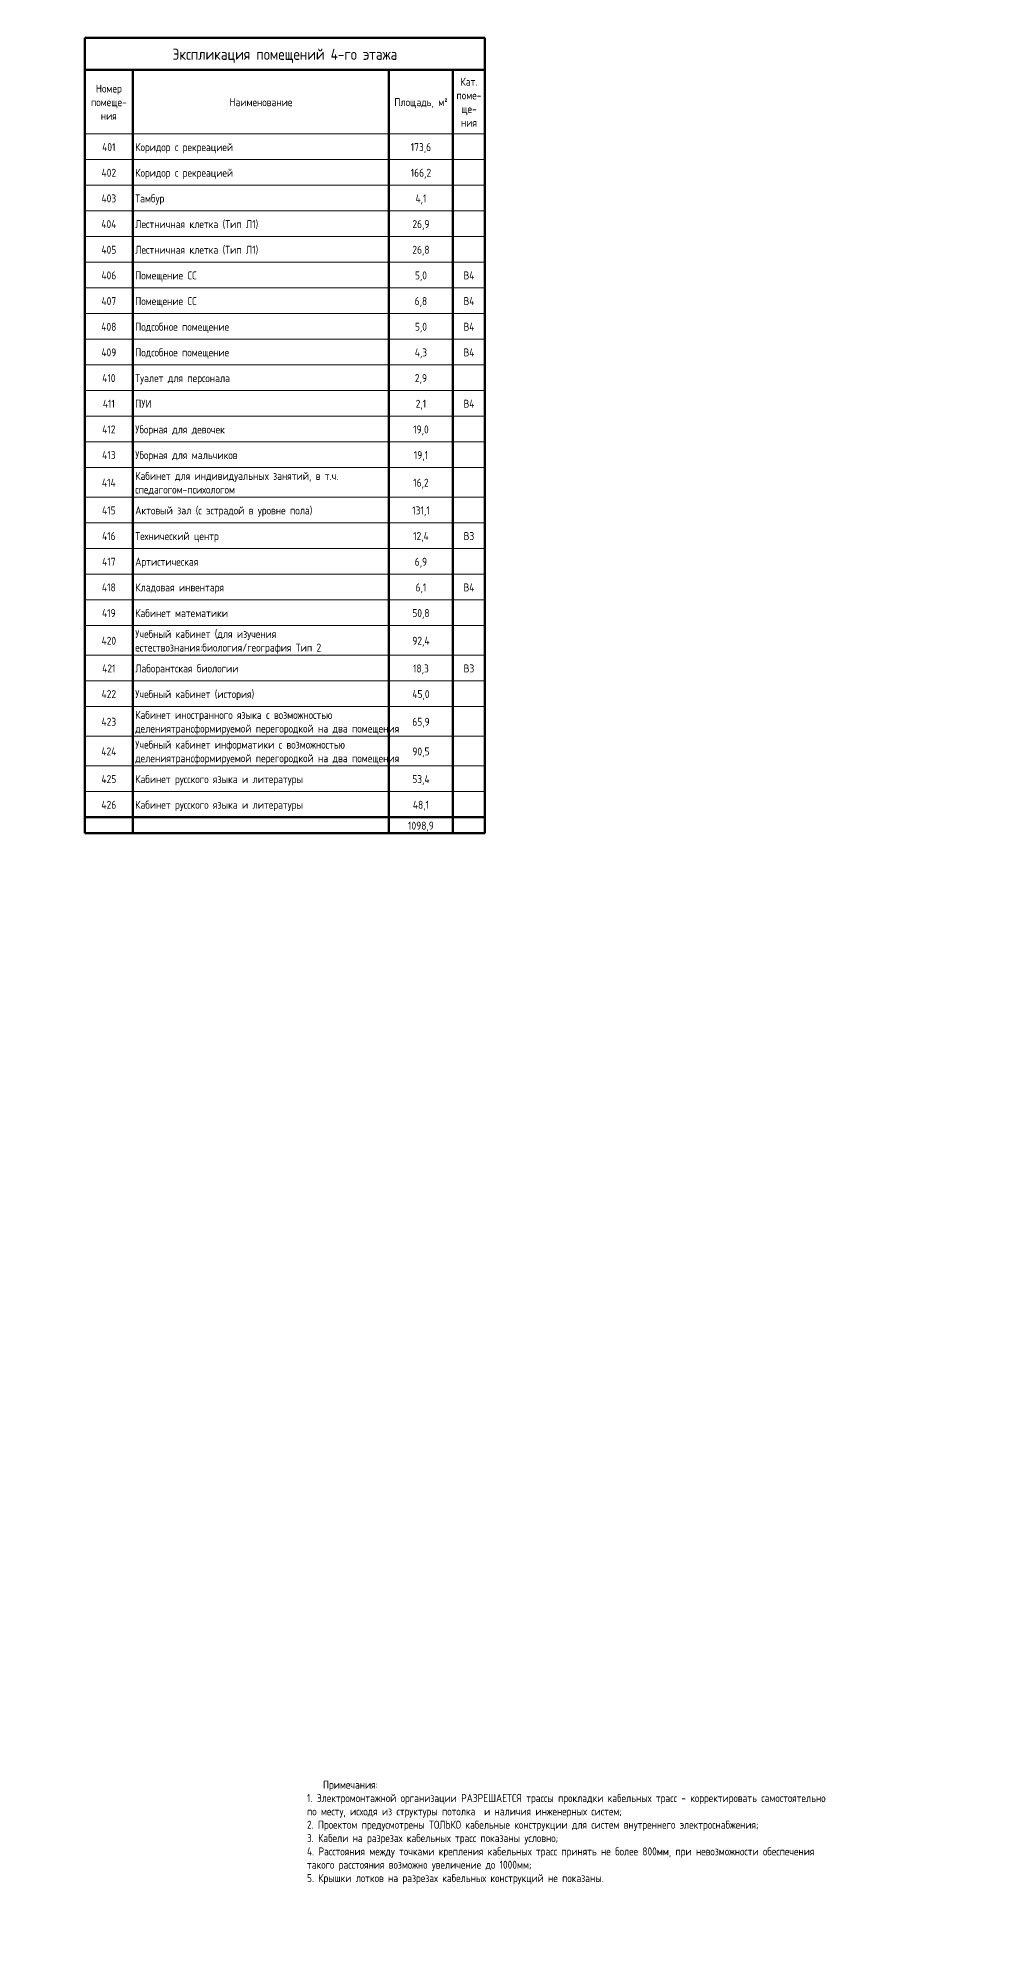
# Model space of a CAD drawing. Header units: millimetres. Extents: x -42533 to 645315, y 3457 to 82611.
# Drawn here: x 478444 to 508294, y 10479 to 69418 of the extents above; entities that cross this region are included whole.
import ezdxf
from ezdxf import colors
from ezdxf.entities.mleader import LeaderData, LeaderLine
from ezdxf.math import Vec2, Vec3

# ---------------------------------------------------------------- set-up
doc = ezdxf.new("R2010")
doc.units = ezdxf.units.MM
doc.layers.add('Графика', color=7, linetype='Continuous', lineweight=20)
doc.layers.add('ЭМ_кабеленесущие конструкции', color=7, linetype='Continuous', lineweight=15)
doc.layers.add('Линии', color=7, linetype='Continuous', lineweight=9, true_color=0x00a600)
doc.styles.add('GOST Common_10', font='GOST_Common.ttf', dxfattribs={"width": 0.9, "height": 3.5})
doc.styles.add('GOST Common_11', font='GOST_Common.ttf', dxfattribs={"width": 0.9, "height": 2.5})
doc.styles.add('ISOCPEUR', font='isocpeur.ttf', dxfattribs={"width": 0.85, "height": 275})

# ---------------------------------------------------------------- blocks, each defined once
blk = doc.blocks.new('_Dot')
at = {"color": 0, "linetype": 'ByBlock', "lineweight": -2}
blk.add_line((-0.5, 0), (-1, 0), dxfattribs=at)
at = {"color": 0, "linetype": 'ByBlock', "const_width": 0.5}
blk.add_lwpolyline([(-0.25, 0, 1), (0.25, 0, 1)], format="xyb", close=True, dxfattribs=at)

msp = doc.modelspace()

# ---------------------------------------------------------------- linework, layer by layer
at = {"layer": 'Линии', "color": 7, "lineweight": 50}
for p, q in [((479914.8, 69418.2), (479914.8, 68418.2)), ((492415.7, 69418.2), (479914.8, 69418.2)), ((492415.7, 68418.2), (492415.7, 69418.2)), ((479914.8, 68418.2), (479914.8, 44562.7)), ((479914.8, 68418.2), (492415.7, 68418.2)), ((481414.8, 68418.2), (481414.8, 66413.6)), ((489414.8, 68418.2), (489414.8, 66413.6)), ((491414.8, 68418.2), (491414.8, 66413.6)), ((492414.8, 68418.2), (492414.8, 66413.6)), ((492415.7, 68418.2), (492415.7, 44562.7)), ((481414.8, 66413.6), (481414.8, 65611.7)), ((489414.8, 66413.6), (489414.8, 65611.7)), ((491414.8, 66413.6), (491414.8, 65611.7)), ((492414.8, 66413.6), (492414.8, 65611.7)), ((481414.8, 65611.7), (481414.8, 64809.9)), ((489414.8, 65611.7), (489414.8, 64809.9)), ((491414.8, 65611.7), (491414.8, 64809.9)), ((492414.8, 65611.7), (492414.8, 64809.9)), ((481414.8, 64809.9), (481414.8, 64008)), ((489414.8, 64809.9), (489414.8, 64008)), ((491414.8, 64809.9), (491414.8, 64008)), ((492414.8, 64809.9), (492414.8, 64008)), ((481414.8, 64008), (481414.8, 63206.2)), ((489414.8, 64008), (489414.8, 63206.2)), ((491414.8, 64008), (491414.8, 63206.2)), ((492414.8, 64008), (492414.8, 63206.2)), ((481414.8, 63206.2), (481414.8, 62404.3)), ((489414.8, 63206.2), (489414.8, 62404.3)), ((491414.8, 63206.2), (491414.8, 62404.3)), ((492414.8, 63206.2), (492414.8, 62404.3)), ((481414.8, 62404.3), (481414.8, 61602.5)), ((489414.8, 62404.3), (489414.8, 61602.5)), ((491414.8, 62404.3), (491414.8, 61602.5)), ((492414.8, 62404.3), (492414.8, 61602.5)), ((481414.8, 61602.5), (481414.8, 60800.7)), ((489414.8, 61602.5), (489414.8, 60800.7)), ((491414.8, 61602.5), (491414.8, 60800.7)), ((492414.8, 61602.5), (492414.8, 60800.7)), ((481414.8, 60800.7), (481414.8, 59998.8)), ((489414.8, 60800.7), (489414.8, 59998.8)), ((491414.8, 60800.7), (491414.8, 59998.8)), ((492414.8, 60800.7), (492414.8, 59998.8)), ((481414.8, 59998.8), (481414.8, 59197)), ((489414.8, 59998.8), (489414.8, 59197)), ((491414.8, 59998.8), (491414.8, 59197)), ((492414.8, 59998.8), (492414.8, 59197)), ((481414.8, 59197), (481414.8, 58395.1)), ((489414.8, 59197), (489414.8, 58395.1)), ((491414.8, 59197), (491414.8, 58395.1)), ((492414.8, 59197), (492414.8, 58395.1)), ((481414.8, 58395.1), (481414.8, 57593.3)), ((489414.8, 58395.1), (489414.8, 57593.3)), ((491414.8, 58395.1), (491414.8, 57593.3)), ((492414.8, 58395.1), (492414.8, 57593.3)), ((481414.8, 57593.3), (481414.8, 56791.5)), ((489414.8, 57593.3), (489414.8, 56791.5)), ((491414.8, 57593.3), (491414.8, 56791.5)), ((492414.8, 57593.3), (492414.8, 56791.5)), ((481414.8, 56791.5), (481414.8, 55989.6)), ((489414.8, 56791.5), (489414.8, 55989.6)), ((491414.8, 56791.5), (491414.8, 55989.6)), ((492414.8, 56791.5), (492414.8, 55989.6)), ((481414.8, 55989.6), (481414.8, 55062.3)), ((489414.8, 55989.6), (489414.8, 55062.3)), ((491414.8, 55989.6), (491414.8, 55062.3)), ((492414.8, 55989.6), (492414.8, 55062.3)), ((481414.8, 55062.3), (481414.8, 54260.5)), ((489414.8, 55062.3), (489414.8, 54260.5)), ((491414.8, 55062.3), (491414.8, 54260.5)), ((492414.8, 55062.3), (492414.8, 54260.5)), ((481414.8, 54260.5), (481414.8, 53458.6)), ((489414.8, 54260.5), (489414.8, 53458.6)), ((491414.8, 54260.5), (491414.8, 53458.6)), ((492414.8, 54260.5), (492414.8, 53458.6)), ((481414.8, 53458.6), (481414.8, 52656.8)), ((489414.8, 53458.6), (489414.8, 52656.8)), ((491414.8, 53458.6), (491414.8, 52656.8)), ((492414.8, 53458.6), (492414.8, 52656.8)), ((481414.8, 52656.8), (481414.8, 51855)), ((489414.8, 52656.8), (489414.8, 51855)), ((491414.8, 52656.8), (491414.8, 51855)), ((492414.8, 52656.8), (492414.8, 51855)), ((481414.8, 51855), (481414.8, 51053.1)), ((489414.8, 51855), (489414.8, 51053.1)), ((491414.8, 51855), (491414.8, 51053.1)), ((492414.8, 51855), (492414.8, 51053.1)), ((481414.8, 51053.1), (481414.8, 50125.8)), ((489414.8, 51053.1), (489414.8, 50125.8)), ((491414.8, 51053.1), (491414.8, 50125.8)), ((492414.8, 51053.1), (492414.8, 50125.8)), ((481414.8, 50125.8), (481414.8, 49324)), ((489414.8, 50125.8), (489414.8, 49324)), ((491414.8, 50125.8), (491414.8, 49324)), ((492414.8, 50125.8), (492414.8, 49324)), ((481414.8, 49324), (481414.8, 48522.1)), ((489414.8, 49324), (489414.8, 48522.1)), ((491414.8, 49324), (491414.8, 48522.1)), ((492414.8, 49324), (492414.8, 48522.1)), ((481414.8, 48522.1), (481414.8, 47594.8)), ((489414.8, 48522.1), (489414.8, 47594.8)), ((491414.8, 48522.1), (491414.8, 47594.8)), ((492414.8, 48522.1), (492414.8, 47594.8)), ((481414.8, 47594.8), (481414.8, 46667.5)), ((489414.8, 47594.8), (489414.8, 46667.5)), ((491414.8, 47594.8), (491414.8, 46667.5)), ((492414.8, 47594.8), (492414.8, 46667.5)), ((481414.8, 46667.5), (481414.8, 45865.7)), ((489414.8, 46667.5), (489414.8, 45865.7)), ((491414.8, 46667.5), (491414.8, 45865.7)), ((492414.8, 46667.5), (492414.8, 45865.7)), ((481414.8, 45865.7), (481414.8, 45063.9)), ((489414.8, 45865.7), (489414.8, 45063.9)), ((491414.8, 45865.7), (491414.8, 45063.9)), ((492414.8, 45865.7), (492414.8, 45063.9)), ((481414.8, 45063.9), (479914.8, 45063.9)), ((489414.8, 45063.9), (481414.8, 45063.9)), ((481414.8, 45063.9), (481414.8, 44562.7)), ((491414.8, 45063.9), (489414.8, 45063.9)), ((489414.8, 45063.9), (489414.8, 44562.7)), ((492414.8, 45063.9), (491414.8, 45063.9)), ((491414.8, 45063.9), (491414.8, 44562.7)), ((492414.8, 45063.9), (492414.8, 44562.7)), ((492415.7, 44562.7), (479914.8, 44562.7))]:
    msp.add_line(p, q, dxfattribs=at)
at = {"layer": 'Линии', "color": 7, "lineweight": 20}
for p, q in [((481414.8, 66413.6), (479914.8, 66413.6)), ((489414.8, 66413.6), (481414.8, 66413.6)), ((491414.8, 66413.6), (489414.8, 66413.6)), ((492414.8, 66413.6), (491414.8, 66413.6)), ((481414.8, 65611.7), (479914.8, 65611.7)), ((489414.8, 65611.7), (481414.8, 65611.7)), ((491414.8, 65611.7), (489414.8, 65611.7)), ((492414.8, 65611.7), (491414.8, 65611.7)), ((481414.8, 64809.9), (479914.8, 64809.9)), ((489414.8, 64809.9), (481414.8, 64809.9)), ((491414.8, 64809.9), (489414.8, 64809.9)), ((492414.8, 64809.9), (491414.8, 64809.9)), ((481414.8, 64008), (479914.8, 64008)), ((489414.8, 64008), (481414.8, 64008)), ((491414.8, 64008), (489414.8, 64008)), ((492414.8, 64008), (491414.8, 64008)), ((481414.8, 63206.2), (479914.8, 63206.2)), ((489414.8, 63206.2), (481414.8, 63206.2)), ((491414.8, 63206.2), (489414.8, 63206.2)), ((492414.8, 63206.2), (491414.8, 63206.2)), ((481414.8, 62404.3), (479914.8, 62404.3)), ((489414.8, 62404.3), (481414.8, 62404.3)), ((491414.8, 62404.3), (489414.8, 62404.3)), ((492414.8, 62404.3), (491414.8, 62404.3)), ((481414.8, 61602.5), (479914.8, 61602.5)), ((489414.8, 61602.5), (481414.8, 61602.5)), ((491414.8, 61602.5), (489414.8, 61602.5)), ((492414.8, 61602.5), (491414.8, 61602.5)), ((481414.8, 60800.7), (479914.8, 60800.7)), ((489414.8, 60800.7), (481414.8, 60800.7)), ((491414.8, 60800.7), (489414.8, 60800.7)), ((492414.8, 60800.7), (491414.8, 60800.7)), ((481414.8, 59998.8), (479914.8, 59998.8)), ((489414.8, 59998.8), (481414.8, 59998.8)), ((491414.8, 59998.8), (489414.8, 59998.8)), ((492414.8, 59998.8), (491414.8, 59998.8)), ((481414.8, 59197), (479914.8, 59197)), ((489414.8, 59197), (481414.8, 59197)), ((491414.8, 59197), (489414.8, 59197)), ((492414.8, 59197), (491414.8, 59197)), ((481414.8, 58395.1), (479914.8, 58395.1)), ((489414.8, 58395.1), (481414.8, 58395.1)), ((491414.8, 58395.1), (489414.8, 58395.1)), ((492414.8, 58395.1), (491414.8, 58395.1)), ((481414.8, 57593.3), (479914.8, 57593.3)), ((489414.8, 57593.3), (481414.8, 57593.3)), ((491414.8, 57593.3), (489414.8, 57593.3)), ((492414.8, 57593.3), (491414.8, 57593.3)), ((481414.8, 56791.5), (479914.8, 56791.5)), ((489414.8, 56791.5), (481414.8, 56791.5)), ((491414.8, 56791.5), (489414.8, 56791.5)), ((492414.8, 56791.5), (491414.8, 56791.5)), ((481414.8, 55989.6), (479914.8, 55989.6)), ((489414.8, 55989.6), (481414.8, 55989.6)), ((491414.8, 55989.6), (489414.8, 55989.6)), ((492414.8, 55989.6), (491414.8, 55989.6)), ((481414.8, 55062.3), (479914.8, 55062.3)), ((489414.8, 55062.3), (481414.8, 55062.3)), ((491414.8, 55062.3), (489414.8, 55062.3)), ((492414.8, 55062.3), (491414.8, 55062.3)), ((481414.8, 54260.5), (479914.8, 54260.5)), ((489414.8, 54260.5), (481414.8, 54260.5)), ((491414.8, 54260.5), (489414.8, 54260.5)), ((492414.8, 54260.5), (491414.8, 54260.5)), ((481414.8, 53458.6), (479914.8, 53458.6)), ((489414.8, 53458.6), (481414.8, 53458.6)), ((491414.8, 53458.6), (489414.8, 53458.6)), ((492414.8, 53458.6), (491414.8, 53458.6)), ((481414.8, 52656.8), (479914.8, 52656.8)), ((489414.8, 52656.8), (481414.8, 52656.8)), ((491414.8, 52656.8), (489414.8, 52656.8)), ((492414.8, 52656.8), (491414.8, 52656.8)), ((481414.8, 51855), (479914.8, 51855)), ((489414.8, 51855), (481414.8, 51855)), ((491414.8, 51855), (489414.8, 51855)), ((492414.8, 51855), (491414.8, 51855)), ((481414.8, 51053.1), (479914.8, 51053.1)), ((489414.8, 51053.1), (481414.8, 51053.1)), ((491414.8, 51053.1), (489414.8, 51053.1)), ((492414.8, 51053.1), (491414.8, 51053.1)), ((481414.8, 50125.8), (479914.8, 50125.8)), ((489414.8, 50125.8), (481414.8, 50125.8)), ((491414.8, 50125.8), (489414.8, 50125.8)), ((492414.8, 50125.8), (491414.8, 50125.8)), ((481414.8, 49324), (479914.8, 49324)), ((489414.8, 49324), (481414.8, 49324)), ((491414.8, 49324), (489414.8, 49324)), ((492414.8, 49324), (491414.8, 49324)), ((481414.8, 48522.1), (479914.8, 48522.1)), ((489414.8, 48522.1), (481414.8, 48522.1)), ((491414.8, 48522.1), (489414.8, 48522.1)), ((492414.8, 48522.1), (491414.8, 48522.1)), ((481414.8, 47594.8), (479914.8, 47594.8)), ((489414.8, 47594.8), (481414.8, 47594.8)), ((491414.8, 47594.8), (489414.8, 47594.8)), ((492414.8, 47594.8), (491414.8, 47594.8)), ((481414.8, 46667.5), (479914.8, 46667.5)), ((489414.8, 46667.5), (481414.8, 46667.5)), ((491414.8, 46667.5), (489414.8, 46667.5)), ((492414.8, 46667.5), (491414.8, 46667.5)), ((481414.8, 45865.7), (479914.8, 45865.7)), ((489414.8, 45865.7), (481414.8, 45865.7)), ((491414.8, 45865.7), (489414.8, 45865.7)), ((492414.8, 45865.7), (491414.8, 45865.7))]:
    msp.add_line(p, q, dxfattribs=at)

# ---------------------------------------------------------------- texts
at = {"transparency": 33554687, "insert": (494947.8, 13346.2), "char_height": 250, "width": 16185.496, "attachment_point": 5, "style": 'ISOCPEUR'}
msp.add_mtext('\\pxi2,ql;Примечания:\\P\\pi0;1. Электромонтажной организации РАЗРЕШАЕТСЯ трассы прокладки кабельных трасс - корректировать самостоятельно по месту, исходя из структуры потолка  и наличия инженерных систем;\\P{\\C7;2. Проектом предусмотрены ТОЛЬКО кабельные конструкции для систем внутреннего электроснабжения;\\P}3. Кабели на разрезах кабельных трасс показаны условно;\\P4. Расстояния между точками крепления кабельных трасс принять не более 800мм, при невозможности обеспечения такого расстояния возможно увеличение до 1000мм; \\P5. Крышки лотков на разрезах кабельных конструкций не показаны.', dxfattribs=at)
at = {"layer": 'Графика', "line_spacing_factor": 1.022761}
for s, insert, char_height, width, attachment_point, style in [('Экспликация помещений 4-го этажа', (486165.2, 69077.2), 350, 8485.125, 2, 'GOST Common_10'), ('Номер помеще- ния', (480664.8, 67955.6), 250, 1418.025, 2, 'GOST Common_11'), ('Кат. поме- ще- ния', (491914.8, 68168.7), 250, 962.447, 2, 'GOST Common_11'), ('Наименование', (485414.8, 67529.5), 250, 2353.318, 2, 'GOST Common_11'), ('Площадь, м\\fGOST Common|b0|i0|c238|p34|;\\W.9;²', (490414.8, 67529.5), 250, 2009.372, 2, 'GOST Common_11'), ('401', (480664.8, 66126.3), 250, 537.039, 2, 'GOST Common_11'), ('Коридор с рекреацией', (481489.8, 66126.3), 250, 3611.439, 1, 'GOST Common_11'), ('173,6', (490414.8, 66126.3), 250, 790.474, 2, 'GOST Common_11'), ('402', (480664.8, 65324.4), 250, 588.33, 2, 'GOST Common_11'), ('Коридор с рекреацией', (481489.8, 65324.4), 250, 3611.439, 1, 'GOST Common_11'), ('166,2', (490414.8, 65324.4), 250, 790.474, 2, 'GOST Common_11'), ('403', (480664.8, 64522.6), 250, 588.33, 2, 'GOST Common_11'), ('Тамбур', (481489.8, 64522.6), 250, 1203.813, 1, 'GOST Common_11'), ('4,1', (490414.8, 64522.6), 250, 443.51, 2, 'GOST Common_11'), ('404', (480664.8, 63720.7), 250, 615.483, 2, 'GOST Common_11'), ('Лестничная клетка (Тип Л1)', (481489.8, 63720.7), 250, 4595.005, 1, 'GOST Common_11'), ('26,9', (490414.8, 63720.7), 250, 654.705, 2, 'GOST Common_11'), ('405', (480664.8, 62918.9), 250, 588.33, 2, 'GOST Common_11'), ('Лестничная клетка (Тип Л1)', (481489.8, 62918.9), 250, 4595.005, 1, 'GOST Common_11'), ('26,8', (490414.8, 62918.9), 250, 654.705, 2, 'GOST Common_11'), ('406', (480664.8, 62117.1), 250, 588.33, 2, 'GOST Common_11'), ('Помещение СС', (481489.8, 62117.1), 250, 2286.943, 1, 'GOST Common_11'), ('5,0', (490414.8, 62117.1), 250, 467.647, 2, 'GOST Common_11'), ('В4', (491914.8, 62117.1), 250, 428.425, 2, 'GOST Common_11'), ('407', (480664.8, 61315.2), 250, 588.33, 2, 'GOST Common_11'), ('Помещение СС', (481489.8, 61315.2), 250, 2286.943, 1, 'GOST Common_11'), ('6,8', (490414.8, 61315.2), 250, 467.647, 2, 'GOST Common_11'), ('В4', (491914.8, 61315.2), 250, 428.425, 2, 'GOST Common_11'), ('408', (480664.8, 60513.4), 250, 588.33, 2, 'GOST Common_11'), ('Подсобное помещение', (481489.8, 60513.4), 250, 3572.217, 1, 'GOST Common_11'), ('5,0', (490414.8, 60513.4), 250, 467.647, 2, 'GOST Common_11'), ('В4', (491914.8, 60513.4), 250, 428.425, 2, 'GOST Common_11'), ('409', (480664.8, 59711.5), 250, 588.33, 2, 'GOST Common_11'), ('Подсобное помещение', (481489.8, 59711.5), 250, 3572.217, 1, 'GOST Common_11'), ('4,3', (490414.8, 59711.5), 250, 494.8, 2, 'GOST Common_11'), ('В4', (491914.8, 59711.5), 250, 428.425, 2, 'GOST Common_11'), ('410', (480664.8, 58909.7), 250, 537.039, 2, 'GOST Common_11'), ('Туалет для персонала', (481489.8, 58909.7), 250, 3692.9, 1, 'GOST Common_11'), ('2,9', (490414.8, 58909.7), 250, 467.647, 2, 'GOST Common_11'), ('411', (480664.8, 58107.9), 250, 485.749, 2, 'GOST Common_11'), ('ПУИ', (481489.8, 58107.9), 250, 642.637, 1, 'GOST Common_11'), ('2,1', (490414.8, 58107.9), 250, 416.356, 2, 'GOST Common_11'), ('В4', (491914.8, 58107.9), 250, 428.425, 2, 'GOST Common_11'), ('412', (480664.8, 57306), 250, 537.039, 2, 'GOST Common_11'), ('Уборная для девочек', (481489.8, 57306), 250, 3421.363, 1, 'GOST Common_11'), ('19,0', (490414.8, 57306), 250, 603.415, 2, 'GOST Common_11'), ('413', (480664.8, 56504.2), 250, 537.039, 2, 'GOST Common_11'), ('Уборная для мальчиков', (481489.8, 56504.2), 250, 3849.788, 1, 'GOST Common_11'), ('19,1', (490414.8, 56504.2), 250, 552.125, 2, 'GOST Common_11'), ('414', (480664.8, 55639.6), 250, 564.193, 2, 'GOST Common_11'), ('Кабинет для индивидуальных занятий, в т.ч. спедагогом-психологом', (481489.8, 55852.7), 250, 7627.166, 1, 'GOST Common_11'), ('16,2', (490414.8, 55639.6), 250, 603.415, 2, 'GOST Common_11'), ('415', (480664.8, 54775), 250, 537.039, 2, 'GOST Common_11'), ('Актовый зал (с эстрадой в уровне пола)', (481489.8, 54775), 250, 6601.36, 1, 'GOST Common_11'), ('131,1', (490414.8, 54775), 250, 687.893, 2, 'GOST Common_11'), ('416', (480664.8, 53973.2), 250, 537.039, 2, 'GOST Common_11'), ('Технический центр', (481489.8, 53973.2), 250, 3170.946, 1, 'GOST Common_11'), ('12,4', (490414.8, 53973.2), 250, 630.569, 2, 'GOST Common_11'), ('В3', (491914.8, 53973.2), 250, 401.271, 2, 'GOST Common_11'), ('417', (480664.8, 53171.4), 250, 537.039, 2, 'GOST Common_11'), ('Артистическая', (481489.8, 53171.4), 250, 2573.565, 1, 'GOST Common_11'), ('6,9', (490414.8, 53171.4), 250, 467.647, 2, 'GOST Common_11'), ('418', (480664.8, 52369.5), 250, 537.039, 2, 'GOST Common_11'), ('Кладовая инвентаря', (481489.8, 52369.5), 250, 3436.448, 1, 'GOST Common_11'), ('6,1', (490414.8, 52369.5), 250, 416.356, 2, 'GOST Common_11'), ('В4', (491914.8, 52369.5), 250, 428.425, 2, 'GOST Common_11'), ('419', (480664.8, 51567.7), 250, 537.039, 2, 'GOST Common_11'), ('Кабинет математики', (481489.8, 51567.7), 250, 3599.37, 1, 'GOST Common_11'), ('50,8', (490414.8, 51567.7), 250, 654.705, 2, 'GOST Common_11'), ('420', (480664.8, 50703.1), 250, 588.33, 2, 'GOST Common_11'), ('Учебный кабинет (для изучения естествознания:биология/география Тип 2', (481489.8, 50916.2), 250, 8058.607, 1, 'GOST Common_11'), ('92,4', (490414.8, 50703.1), 250, 681.859, 2, 'GOST Common_11'), ('421', (480664.8, 49838.5), 250, 537.039, 2, 'GOST Common_11'), ('Лаборантская биологии', (481489.8, 49838.5), 250, 3973.488, 1, 'GOST Common_11'), ('18,3', (490414.8, 49838.5), 250, 603.415, 2, 'GOST Common_11'), ('В3', (491914.8, 49838.5), 250, 401.271, 2, 'GOST Common_11'), ('422', (480664.8, 49036.7), 250, 588.33, 2, 'GOST Common_11'), ('Учебный кабинет (история)', (481489.8, 49036.7), 250, 4498.459, 1, 'GOST Common_11'), ('45,0', (490414.8, 49036.7), 250, 681.859, 2, 'GOST Common_11'), ('Кабинет иностранного языка с возможностью делениятрансформируемой перегородкой на два помещения', (481489.8, 48385.2), 250, 9024.071, 1, 'GOST Common_11'), ('423', (480664.8, 48172.1), 250, 588.33, 2, 'GOST Common_11'), ('65,9', (490414.8, 48172.1), 250, 654.705, 2, 'GOST Common_11'), ('424', (480664.8, 47244.8), 250, 615.483, 2, 'GOST Common_11'), ('Учебный кабинет информатики с возможностью делениятрансформируемой перегородкой на два помещения', (481489.8, 47457.9), 250, 9301.642, 1, 'GOST Common_11'), ('90,5', (490414.8, 47244.8), 250, 654.705, 2, 'GOST Common_11'), ('425', (480664.8, 46380.2), 250, 588.33, 2, 'GOST Common_11'), ('Кабинет русского языка и литературы', (481489.8, 46380.2), 250, 6438.438, 1, 'GOST Common_11'), ('53,4', (490414.8, 46380.2), 250, 681.859, 2, 'GOST Common_11'), ('426', (480664.8, 45578.4), 250, 588.33, 2, 'GOST Common_11'), ('Кабинет русского языка и литературы', (481489.8, 45578.4), 250, 6438.438, 1, 'GOST Common_11'), ('48,1', (490414.8, 45578.4), 250, 630.569, 2, 'GOST Common_11'), ('1098,9', (490414.8, 44926.9), 250, 977.532, 2, 'GOST Common_11')]:
    msp.add_mtext(s, dxfattribs=dict(at, insert=insert, char_height=char_height, width=width, attachment_point=attachment_point, style=style))

# ---------------------------------------------------------------- leaders
at = {"layer": 'ЭМ_кабеленесущие конструкции', "lineweight": 5}
ml = msp.add_multileader_mtext('Standard', dxfattribs=at)
ml.set_content('Отделение для огнестойких кабелей', color=256, style='ISOCPEUR')
ml.set_leader_properties()
ml.set_arrow_properties(name='DOT')
ml.build(insert=Vec2(0, 0))
ml.multileader.update_dxf_attribs({"text_left_attachment_type": 6, "text_right_attachment_type": 6, "dogleg_length": 0.00122, "arrow_head_size": 48.9, "scale": 10})
ctx = ml.context
ctx.base_point, ctx.scale, ctx.char_height, ctx.arrow_head_size, ctx.landing_gap_size, ctx.plane_origin = Vec3(464277, 16726.1), 10, 195.708, 48.9, 97.9, Vec3(455734.9, 18822)
ctx.left_attachment, ctx.right_attachment = 6, 6
notes = []
notes.append((ctx, [(0, (1, 1, 0), (464276.9, 16726.1), (1, 0), 0.0597, [(1, [(462899.4, 15761.5)], 0, [])])]))
ctx.mtext.insert, ctx.mtext.width, ctx.mtext.defined_height, ctx.mtext.flow_direction = Vec3(464374.9, 16960.9), 3264.223, 525.7, 5
ml = msp.add_multileader_mtext('Standard', dxfattribs=at)
ml.set_content('Перегородка для лестничного лотка SEP L1500 Н 30', color=256, style='ISOCPEUR')
ml.set_leader_properties()
ml.set_arrow_properties(name='DOT')
ml.build(insert=Vec2(0, 0))
ml.multileader.update_dxf_attribs({"text_left_attachment_type": 6, "text_right_attachment_type": 6, "dogleg_length": 0.00122, "arrow_head_size": 48.9, "scale": 10})
ctx = ml.context
ctx.base_point, ctx.scale, ctx.char_height, ctx.arrow_head_size, ctx.landing_gap_size, ctx.plane_origin = Vec3(464277, 16040.4), 10, 195.708, 48.9, 97.9, Vec3(465572.3, 13411.3)
ctx.left_attachment, ctx.right_attachment = 6, 6
notes.append((ctx, [(0, (1, 1, 0), (464276.9, 16040.4), (1, 0), 0.0597, [(1, [(462615.1, 15355)], 0, [])])]))
ctx.mtext.insert, ctx.mtext.width, ctx.mtext.defined_height, ctx.mtext.flow_direction = Vec3(464374.9, 16275.3), 4391.937, 201.2, 5
ml = msp.add_multileader_mtext('Standard', dxfattribs=at)
ml.set_content('Края трубы обрамить с обоих сторон ', color=256, style='ISOCPEUR')
ml.set_leader_properties()
ml.set_arrow_properties(name='DOT')
ml.build(insert=Vec2(0, 0))
ml.multileader.update_dxf_attribs({"text_left_attachment_type": 6, "text_right_attachment_type": 6, "dogleg_length": 0.00122, "arrow_head_size": 48.9, "scale": 10})
ctx = ml.context
ctx.base_point, ctx.scale, ctx.char_height, ctx.arrow_head_size, ctx.landing_gap_size, ctx.plane_origin = Vec3(463941.1, 11482.7), 10, 195.708, 48.9, 97.9, Vec3(467308.1, 13039.3)
ctx.left_attachment, ctx.right_attachment = 6, 6
notes.append((ctx, [(0, (1, 1, 0), (463941.1, 11482.7), (1, 0), 0.0597, [(2, [(462888.9, 12091.6)], 0, [])])]))
ctx.mtext.insert, ctx.mtext.width, ctx.mtext.defined_height, ctx.mtext.flow_direction = Vec3(464039, 11737.2), 3505.37, 193, 5
ml = msp.add_multileader_mtext('Standard', dxfattribs=at)
ml.set_content('Труба гибкая гофрированная\\Pсамозатухающая', color=256, style='ISOCPEUR')
ml.set_leader_properties()
ml.set_arrow_properties(name='DOT')
ml.build(insert=Vec2(0, 0))
ml.multileader.update_dxf_attribs({"text_left_attachment_type": 6, "text_right_attachment_type": 6, "dogleg_length": 0.00122, "arrow_head_size": 48.9, "scale": 10})
ctx = ml.context
ctx.base_point, ctx.scale, ctx.char_height, ctx.arrow_head_size, ctx.landing_gap_size, ctx.plane_origin = Vec3(463941.1, 10807.9), 10, 195.708, 48.9, 97.9, Vec3(467434, 13169.6)
ctx.left_attachment, ctx.right_attachment = 6, 6
notes.append((ctx, [(0, (1, 1, 0), (463941.1, 10807.9), (1, 0), 0.0597, [(2, [(463078, 10897.3)], 0, [])])]))
ctx.mtext.insert, ctx.mtext.width, ctx.mtext.defined_height, ctx.mtext.flow_direction = Vec3(464039, 11062.4), 3722.48, 193, 5
for ctx, leaders in notes:
    for number, flags, end, landing, length, lines in leaders:
        leader = LeaderData()
        leader.index, (leader.has_last_leader_line, leader.has_dogleg_vector, leader.attachment_direction) = number, flags
        leader.last_leader_point, leader.dogleg_vector, leader.dogleg_length = Vec3(end), Vec3(landing), length
        for number, points, colour, breaks in lines:
            line = LeaderLine()
            line.index, line.vertices, line.color, line.breaks = number, Vec3.list(points), colors.encode_raw_color(colour), breaks
            leader.lines.append(line)
        ctx.leaders.append(leader)

doc.saveas('drawing.dxf')
